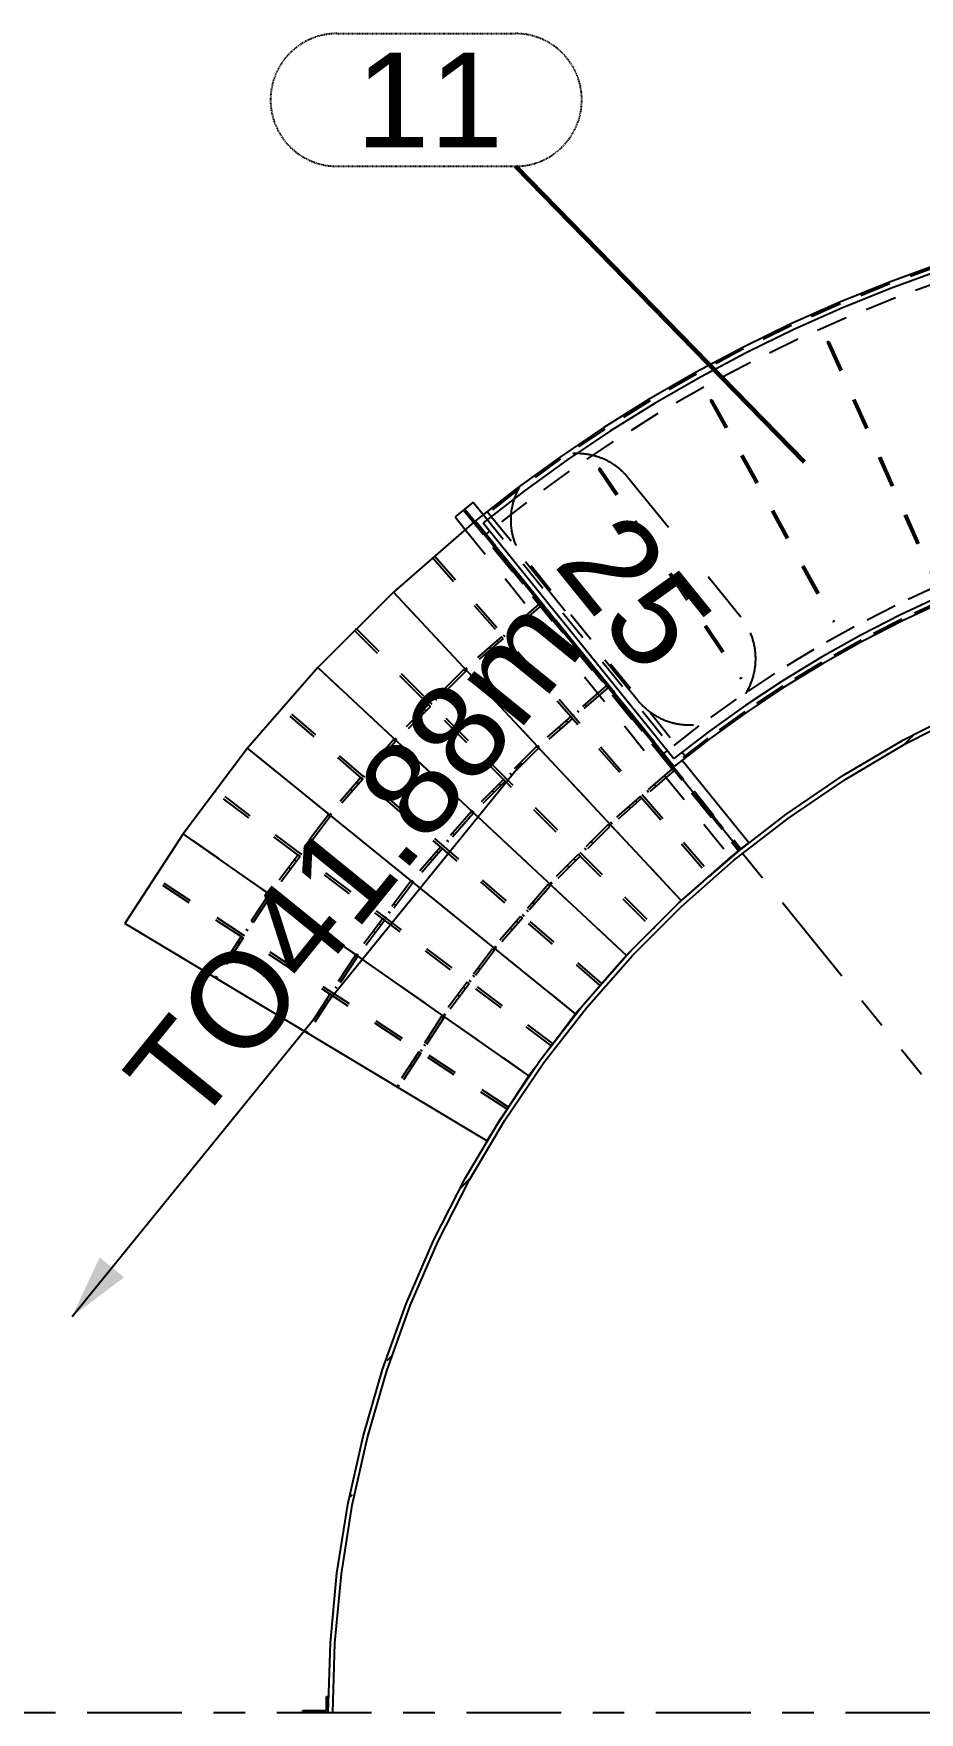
# Model space of a CAD drawing. Extents: x -29293 to 30124, y -19360 to 22650.
# Drawn here: x 17343 to 20146, y 10292 to 15607 of the extents above; entities that cross this region are included whole.
import ezdxf

# ---------------------------------------------------------------- set-up
doc = ezdxf.new("R2010")
doc.units = 0
for name, pattern in [('XKITLINE00', [0]), ('XKITLINE01', [4, 1, -1, 1, -1]), ('XKITLINE02', [4, 2, -2]), ('XKITLINE03', [6, 3, -1, 1, -1]), ('XKITLINE05', [8, 3, -1, 1, -1, 1, -1])]:
    doc.linetypes.add(name, pattern=pattern)
doc.layers.get('0').update_dxf_attribs({"linetype": 'CONTINUOUS', "lineweight": 25})
doc.layers.get('DEFPOINTS').update_dxf_attribs({"color": 3, "linetype": 'CONTINUOUS', "lineweight": 25})
doc.layers.add('01粗实线层', color=7, linetype='CONTINUOUS', lineweight=60)
for name, color, linetype in [('grid', 7, 'CONTINUOUS'), ('line', 7, 'CONTINUOUS'), ('mark', 7, 'CONTINUOUS'), ('part1', 7, 'CONTINUOUS'), ('text', 7, 'CONTINUOUS')]:
    doc.layers.add(name, color=color, linetype=linetype)
doc.styles.add('HZ', font='arial.ttf', dxfattribs={"width": 0.7})
doc.styles.add('STYLE_1', font='arial.ttf', dxfattribs={"height": 0.2})
doc.dimstyles.get("Standard").update_dxf_attribs({"dimscale": 20, "dimtxt": 3, "dimasz": 3.5, "dimexe": 2, "dimexo": 2, "dimgap": 1, "dimtad": 1, "dimdec": 0, "dimdsep": 46, "dimtxsty": 'HZ', "dimblk": 'OBLIQUE', "dimcen": 0, "dimclrd": 1, "dimclre": 1, "dimclrt": 1, "dimadec": 1, "dimazin": 2, "dimtfac": 1, "dimtdec": 0, "dimtmove": 1, "dimatfit": 0, "dimldrblk": 'OBLIQUE', "dimfxl": 0, "dimtolj": 1, "dimtzin": 0, "dimarcsym": 0})

# ---------------------------------------------------------------- blocks, each defined once
blk = doc.blocks.new('*D370')
at = {"layer": 'part1', "color": 0, "linetype": 'XKITLINE00'}
for p, q in [((1234.308, 1687.012), (1234.638, 1687.342)), ((1220.271, 1672.975), (1220.603, 1673.307)), ((1217.957, 1667.518), (1218.118, 1667.679)), ((1216.761, 1663.179), (1216.854, 1663.271)), ((1216.248, 1659.522), (1216.261, 1659.536))]:
    blk.add_line(p, q, dxfattribs=at)
blk = doc.blocks.new('*D929')
at = {"layer": 'line', "color": 4, "linetype": 'XKITLINE05'}
blk.add_line((1220.393, 1694.457), (1251.23, 1656.377), dxfattribs=at)
blk = doc.blocks.new('*D933')
at = {"layer": 'grid', "color": 4, "linetype": 'XKITLINE03'}
blk.add_line((1166.461, 1656.377), (1271.23, 1656.377), dxfattribs=at)
blk = doc.blocks.new('*D935')
at = {"layer": 'part1', "color": 6, "linetype": 'XKITLINE05'}
for p, q in [((1234.301, 1687.17), (1236.268, 1688.172)), ((1234.368, 1687.047), (1236.327, 1688.046)), ((1232.401, 1686.046), (1234.301, 1687.17)), ((1232.476, 1685.928), (1234.368, 1687.047)), ((1230.575, 1684.806), (1232.401, 1686.046)), ((1230.657, 1684.692), (1232.476, 1685.928)), ((1228.831, 1683.453), (1230.575, 1684.806)), ((1228.92, 1683.345), (1230.657, 1684.692)), ((1227.175, 1681.993), (1228.831, 1683.453)), ((1227.271, 1681.891), (1228.92, 1683.345)), ((1225.614, 1680.432), (1227.175, 1681.993)), ((1225.716, 1680.336), (1227.271, 1681.891)), ((1224.154, 1678.776), (1225.614, 1680.432)), ((1224.262, 1678.687), (1225.716, 1680.336)), ((1222.801, 1677.031), (1224.154, 1678.776)), ((1222.914, 1676.949), (1224.262, 1678.687)), ((1221.56, 1675.206), (1222.801, 1677.031)), ((1221.678, 1675.131), (1222.914, 1676.949)), ((1220.436, 1673.306), (1221.56, 1675.206)), ((1220.559, 1673.238), (1221.678, 1675.131)), ((1219.434, 1671.339), (1220.436, 1673.306)), ((1219.561, 1671.279), (1220.559, 1673.238)), ((1218.557, 1669.313), (1219.434, 1671.339)), ((1218.688, 1669.261), (1219.561, 1671.279)), ((1217.81, 1667.236), (1218.557, 1669.313)), ((1217.943, 1667.192), (1218.688, 1669.261)), ((1217.194, 1665.116), (1217.81, 1667.236)), ((1217.329, 1665.081), (1217.943, 1667.192)), ((1216.712, 1662.961), (1217.194, 1665.116)), ((1216.85, 1662.935), (1217.329, 1665.081)), ((1216.367, 1660.781), (1216.712, 1662.961)), ((1216.506, 1660.763), (1216.85, 1662.935)), ((1216.159, 1658.583), (1216.367, 1660.781)), ((1216.299, 1658.574), (1216.506, 1660.763)), ((1216.09, 1656.377), (1216.159, 1658.583)), ((1216.23, 1656.377), (1216.299, 1658.574))]:
    blk.add_line(p, q, dxfattribs=at)
blk = doc.blocks.new('*D936')
at = {"layer": 'part1', "color": 0, "linetype": 'XKITLINE01'}
for p, q in [((1214.194, 1682.264), (1213.377, 1681.006)), ((1214.261, 1682.221), (1213.444, 1680.963)), ((1214.194, 1682.264), (1214.261, 1682.221)), ((1214.194, 1682.264), (1214.261, 1682.221)), ((1213.486, 1681.174), (1213.553, 1681.131)), ((1213.649, 1681.426), (1213.716, 1681.382)), ((1213.377, 1681.006), (1213.444, 1680.963)), ((1213.377, 1681.006), (1213.444, 1680.963))]:
    blk.add_line(p, q, dxfattribs=at)
blk = doc.blocks.new('*D937')
at = {"layer": 'part1', "color": 0, "linetype": 'XKITLINE01'}
for p, q in [((1213.333, 1680.939), (1212.516, 1679.681)), ((1213.4, 1680.896), (1212.583, 1679.638)), ((1213.224, 1680.771), (1213.291, 1680.728)), ((1213.333, 1680.939), (1213.4, 1680.896)), ((1213.333, 1680.939), (1213.4, 1680.896)), ((1213.061, 1680.52), (1213.128, 1680.476)), ((1212.516, 1679.681), (1212.583, 1679.638)), ((1212.516, 1679.681), (1212.583, 1679.638))]:
    blk.add_line(p, q, dxfattribs=at)
blk = doc.blocks.new('*D938')
at = {"layer": 'part1', "color": 0, "linetype": 'XKITLINE01'}
for p, q in [((1243.687, 1694.671), (1242.26, 1694.362)), ((1244.927, 1694.891), (1243.687, 1694.671)), ((1245.198, 1694.457), (1243.779, 1694.205)), ((1240.846, 1694), (1239.447, 1693.586)), ((1242.26, 1694.362), (1240.846, 1694)), ((1243.779, 1694.205), (1242.37, 1693.9)), ((1239.447, 1693.586), (1238.064, 1693.119)), ((1240.973, 1693.542), (1239.59, 1693.133)), ((1242.37, 1693.9), (1240.973, 1693.542)), ((1238.064, 1693.119), (1236.699, 1692.601)), ((1239.59, 1693.133), (1238.224, 1692.672)), ((1236.699, 1692.601), (1235.355, 1692.032)), ((1238.224, 1692.672), (1236.876, 1692.16)), ((1235.355, 1692.032), (1234.033, 1691.414)), ((1236.876, 1692.16), (1235.548, 1691.598)), ((1234.033, 1691.414), (1232.735, 1690.746)), ((1235.548, 1691.598), (1234.242, 1690.987)), ((1232.735, 1690.746), (1231.462, 1690.031)), ((1234.242, 1690.987), (1232.96, 1690.328)), ((1232.96, 1690.328), (1231.703, 1689.621)), ((1231.462, 1690.031), (1230.218, 1689.268)), ((1230.218, 1689.268), (1229.003, 1688.459)), ((1231.703, 1689.621), (1230.474, 1688.868)), ((1230.474, 1688.868), (1229.273, 1688.069)), ((1229.003, 1688.459), (1227.819, 1687.606)), ((1229.273, 1688.069), (1228.104, 1687.226)), ((1227.819, 1687.606), (1226.667, 1686.709)), ((1228.104, 1687.226), (1226.966, 1686.339)), ((1226.667, 1686.709), (1227.001, 1686.297))]:
    blk.add_line(p, q, dxfattribs=at)
at = {"layer": 'part1', "color": 2, "linetype": 'XKITLINE00'}
for p, q in [((1245.124, 1694.926), (1244.927, 1694.891)), ((1245.124, 1694.926), (1245.207, 1694.403)), ((1243.789, 1694.151), (1242.382, 1693.846)), ((1245.207, 1694.403), (1243.789, 1694.151)), ((1240.987, 1693.489), (1239.607, 1693.08)), ((1242.382, 1693.846), (1240.987, 1693.489)), ((1239.607, 1693.08), (1238.243, 1692.62)), ((1238.243, 1692.62), (1236.896, 1692.109)), ((1236.896, 1692.109), (1235.57, 1691.548)), ((1235.57, 1691.548), (1234.266, 1690.938)), ((1234.266, 1690.938), (1232.986, 1690.28)), ((1232.986, 1690.28), (1231.731, 1689.574)), ((1231.731, 1689.574), (1230.503, 1688.821)), ((1230.503, 1688.821), (1229.305, 1688.024)), ((1229.305, 1688.024), (1228.137, 1687.182)), ((1228.137, 1687.182), (1227.001, 1686.297)), ((1226.825, 1686.832), (1226.667, 1686.709))]:
    blk.add_line(p, q, dxfattribs=at)
blk = doc.blocks.new('*D939')
at = {"layer": 'part1', "color": 2, "linetype": 'XKITLINE00'}
for p, q in [((1243.643, 1704.28), (1241.976, 1703.986)), ((1243.643, 1704.28), (1243.726, 1703.756)), ((1240.32, 1703.634), (1238.677, 1703.224)), ((1241.976, 1703.986), (1240.32, 1703.634)), ((1243.726, 1703.756), (1243.529, 1703.721)), ((1238.677, 1703.224), (1237.05, 1702.757)), ((1237.05, 1702.757), (1235.44, 1702.234)), ((1235.44, 1702.234), (1233.849, 1701.655)), ((1233.849, 1701.655), (1232.279, 1701.021)), ((1232.279, 1701.021), (1230.733, 1700.333)), ((1230.733, 1700.333), (1229.211, 1699.591)), ((1229.211, 1699.591), (1227.716, 1698.796)), ((1227.716, 1698.796), (1226.25, 1697.949)), ((1226.25, 1697.949), (1224.815, 1697.052)), ((1224.815, 1697.052), (1223.411, 1696.106)), ((1223.411, 1696.106), (1222.042, 1695.11)), ((1222.042, 1695.11), (1220.708, 1694.068)), ((1221.199, 1693.779), (1221.041, 1693.656))]:
    blk.add_line(p, q, dxfattribs=at)
at = {"layer": 'part1', "color": 0, "linetype": 'XKITLINE01'}
for p, q in [((1243.651, 1704.225), (1241.986, 1703.932)), ((1240.332, 1703.58), (1238.691, 1703.171)), ((1241.986, 1703.932), (1240.332, 1703.58)), ((1243.529, 1703.721), (1242.077, 1703.465)), ((1238.691, 1703.171), (1237.066, 1702.705)), ((1240.439, 1703.117), (1238.814, 1702.712)), ((1242.077, 1703.465), (1240.439, 1703.117)), ((1237.066, 1702.705), (1235.458, 1702.182)), ((1238.814, 1702.712), (1237.205, 1702.251)), ((1235.458, 1702.182), (1233.869, 1701.604)), ((1237.205, 1702.251), (1235.612, 1701.733)), ((1233.869, 1701.604), (1232.301, 1700.971)), ((1235.612, 1701.733), (1234.039, 1701.16)), ((1232.301, 1700.971), (1230.756, 1700.283)), ((1234.039, 1701.16), (1232.486, 1700.533)), ((1232.486, 1700.533), (1230.957, 1699.852)), ((1230.756, 1700.283), (1229.236, 1699.542)), ((1230.957, 1699.852), (1229.452, 1699.118)), ((1229.236, 1699.542), (1227.743, 1698.748)), ((1227.743, 1698.748), (1226.279, 1697.902)), ((1229.452, 1699.118), (1227.973, 1698.332)), ((1227.973, 1698.332), (1226.523, 1697.495)), ((1226.279, 1697.902), (1224.845, 1697.006)), ((1226.523, 1697.495), (1225.103, 1696.608)), ((1224.845, 1697.006), (1223.443, 1696.061)), ((1225.103, 1696.608), (1223.715, 1695.671)), ((1223.443, 1696.061), (1222.075, 1695.067)), ((1223.715, 1695.671), (1222.361, 1694.687)), ((1222.075, 1695.067), (1220.742, 1694.025)), ((1222.361, 1694.687), (1221.199, 1693.779)), ((1220.708, 1694.068), (1221.041, 1693.656)), ((1220.742, 1694.025), (1221.041, 1693.656))]:
    blk.add_line(p, q, dxfattribs=at)
blk = doc.blocks.new('*D940')
at = {"layer": 'part1', "color": 2, "linetype": 'XKITLINE00'}
for p, q in [((1243.477, 1704.047), (1241.844, 1703.753)), ((1243.477, 1704.047), (1244.978, 1694.569)), ((1241.844, 1703.753), (1240.222, 1703.404)), ((1238.613, 1702.998), (1237.019, 1702.538)), ((1240.222, 1703.404), (1238.613, 1702.998)), ((1237.019, 1702.538), (1235.442, 1702.023)), ((1235.442, 1702.023), (1233.883, 1701.454)), ((1233.883, 1701.454), (1232.345, 1700.832)), ((1232.345, 1700.832), (1230.829, 1700.157)), ((1230.829, 1700.157), (1229.337, 1699.431)), ((1229.337, 1699.431), (1227.871, 1698.654)), ((1227.871, 1698.654), (1226.433, 1697.827)), ((1226.433, 1697.827), (1225.024, 1696.95)), ((1225.024, 1696.95), (1223.646, 1696.026)), ((1223.646, 1696.026), (1222.3, 1695.055)), ((1222.3, 1695.055), (1220.989, 1694.039)), ((1244.978, 1694.569), (1243.583, 1694.314)), ((1220.989, 1694.039), (1227.033, 1686.575)), ((1242.197, 1694.008), (1240.824, 1693.652)), ((1243.583, 1694.314), (1242.197, 1694.008)), ((1240.824, 1693.652), (1239.465, 1693.245)), ((1239.465, 1693.245), (1238.121, 1692.789)), ((1238.121, 1692.789), (1236.796, 1692.284)), ((1236.796, 1692.284), (1235.489, 1691.731)), ((1235.489, 1691.731), (1234.204, 1691.13)), ((1234.204, 1691.13), (1232.942, 1690.482)), ((1232.942, 1690.482), (1231.704, 1689.789)), ((1231.704, 1689.789), (1230.493, 1689.05)), ((1230.493, 1689.05), (1229.31, 1688.268)), ((1229.31, 1688.268), (1228.156, 1687.442)), ((1228.156, 1687.442), (1227.033, 1686.575))]:
    blk.add_line(p, q, dxfattribs=at)
blk = doc.blocks.new('*D941')
at = {"layer": 'part1', "color": 2, "linetype": 'XKITLINE00'}
for p, q in [((1220.681, 1694.69), (1220.106, 1694.224)), ((1220.681, 1694.69), (1220.999, 1694.296)), ((1220.106, 1694.224), (1220.428, 1693.825)), ((1227.293, 1686.524), (1229.401, 1683.921)), ((1229.401, 1683.921), (1229.109, 1683.684))]:
    blk.add_line(p, q, dxfattribs=at)
at = {"layer": 'part1', "color": 0, "linetype": 'XKITLINE01'}
for p, q in [((1220.374, 1694.441), (1229.094, 1683.672)), ((1220.413, 1694.473), (1229.133, 1683.703)), ((1220.999, 1694.296), (1227.293, 1686.524)), ((1220.428, 1693.825), (1228.826, 1683.455)), ((1229.109, 1683.684), (1228.826, 1683.455))]:
    blk.add_line(p, q, dxfattribs=at)
blk = doc.blocks.new('*D942')
at = {"layer": 'part1', "color": 0, "linetype": 'XKITLINE01'}
for p, q in [((1214.675, 1688.206), (1214.622, 1688.146)), ((1224.697, 1679.388), (1214.622, 1688.146)), ((1224.749, 1679.449), (1214.675, 1688.206)), ((1224.749, 1679.449), (1224.697, 1679.388))]:
    blk.add_line(p, q, dxfattribs=at)
blk = doc.blocks.new('*D943')
at = {"layer": 'part1', "color": 0, "linetype": 'XKITLINE01'}
for p, q in [((1216.984, 1690.679), (1216.928, 1690.622)), ((1216.928, 1690.622), (1226.367, 1681.183)), ((1216.984, 1690.679), (1226.423, 1681.24)), ((1226.423, 1681.24), (1226.367, 1681.183))]:
    blk.add_line(p, q, dxfattribs=at)
blk = doc.blocks.new('*D944')
at = {"layer": 'part1', "color": 2, "linetype": 'XKITLINE00'}
for p, q in [((1218.153, 1691.847), (1215.759, 1689.454)), ((1218.153, 1691.847), (1227.262, 1682.079)), ((1227.262, 1682.079), (1227.189, 1682.005)), ((1225.601, 1680.417), (1225.528, 1680.344))]:
    blk.add_line(p, q, dxfattribs=at)
at = {"layer": 'part1', "color": 0, "linetype": 'XKITLINE01'}
for p, q in [((1215.759, 1689.454), (1225.528, 1680.344)), ((1227.189, 1682.005), (1225.601, 1680.417))]:
    blk.add_line(p, q, dxfattribs=at)
blk = doc.blocks.new('*D945')
at = {"layer": 'part1', "color": 0, "linetype": 'XKITLINE01'}
for p, q in [((1221.376, 1693.323), (1221.298, 1693.26)), ((1221.298, 1693.26), (1229.075, 1683.656)), ((1221.376, 1693.323), (1229.153, 1683.719)), ((1225.928, 1687.542), (1226.006, 1687.605)), ((1229.153, 1683.719), (1229.075, 1683.656))]:
    blk.add_line(p, q, dxfattribs=at)
blk = doc.blocks.new('*D946')
at = {"layer": 'part1', "color": 2, "linetype": 'XKITLINE00'}
for p, q in [((1211.501, 1684.195), (1209.657, 1681.356)), ((1222.442, 1676.534), (1211.501, 1684.195)), ((1221.106, 1674.477), (1209.657, 1681.356)), ((1222.442, 1676.534), (1222.006, 1675.862)), ((1221.358, 1674.864), (1221.106, 1674.477))]:
    blk.add_line(p, q, dxfattribs=at)
at = {"layer": 'part1', "color": 0, "linetype": 'XKITLINE01'}
blk.add_line((1222.006, 1675.862), (1221.358, 1674.864), dxfattribs=at)
blk = doc.blocks.new('*D947')
at = {"layer": 'part1', "color": 0, "linetype": 'XKITLINE01'}
for p, q in [((1210.601, 1682.809), (1210.557, 1682.742)), ((1221.796, 1675.539), (1210.601, 1682.809)), ((1221.753, 1675.472), (1210.557, 1682.742)), ((1221.796, 1675.539), (1221.753, 1675.472))]:
    blk.add_line(p, q, dxfattribs=at)
blk = doc.blocks.new('*D948')
at = {"layer": 'part1', "color": 2, "linetype": 'XKITLINE00'}
for p, q in [((1213.538, 1686.899), (1211.501, 1684.195)), ((1223.919, 1678.493), (1213.538, 1686.899)), ((1223.919, 1678.493), (1223.38, 1677.778)), ((1222.649, 1676.808), (1222.442, 1676.534))]:
    blk.add_line(p, q, dxfattribs=at)
at = {"layer": 'part1', "color": 0, "linetype": 'XKITLINE01'}
for p, q in [((1222.442, 1676.534), (1211.501, 1684.195)), ((1223.38, 1677.778), (1222.649, 1676.808))]:
    blk.add_line(p, q, dxfattribs=at)
blk = doc.blocks.new('*D949')
at = {"layer": 'part1', "color": 0, "linetype": 'XKITLINE01'}
for p, q in [((1212.544, 1685.579), (1212.496, 1685.515)), ((1223.156, 1677.481), (1212.496, 1685.515)), ((1223.205, 1677.545), (1212.544, 1685.579)), ((1223.205, 1677.545), (1223.156, 1677.481))]:
    blk.add_line(p, q, dxfattribs=at)
blk = doc.blocks.new('*D950')
at = {"layer": 'part1', "color": 2, "linetype": 'XKITLINE00'}
for p, q in [((1215.759, 1689.454), (1213.538, 1686.899)), ((1215.759, 1689.454), (1225.528, 1680.344)), ((1225.528, 1680.344), (1224.917, 1679.641)), ((1224.065, 1678.662), (1223.919, 1678.493))]:
    blk.add_line(p, q, dxfattribs=at)
at = {"layer": 'part1', "color": 0, "linetype": 'XKITLINE01'}
for p, q in [((1223.919, 1678.493), (1213.538, 1686.899)), ((1224.917, 1679.641), (1224.065, 1678.662))]:
    blk.add_line(p, q, dxfattribs=at)
blk = doc.blocks.new('*D951')
at = {"layer": 'part1', "color": 2, "linetype": 'XKITLINE00'}
for p, q in [((1220.708, 1694.068), (1218.153, 1691.847)), ((1220.708, 1694.068), (1229.114, 1683.688)), ((1229.114, 1683.688), (1228.945, 1683.541)), ((1227.965, 1682.69), (1227.262, 1682.079))]:
    blk.add_line(p, q, dxfattribs=at)
at = {"layer": 'part1', "color": 0, "linetype": 'XKITLINE01'}
for p, q in [((1218.153, 1691.847), (1227.262, 1682.079)), ((1228.945, 1683.541), (1227.965, 1682.69))]:
    blk.add_line(p, q, dxfattribs=at)
blk = doc.blocks.new('*D952')
at = {"layer": 'part1', "color": 0, "linetype": 'XKITLINE01'}
for p, q in [((1219.461, 1692.984), (1219.4, 1692.932)), ((1219.4, 1692.932), (1228.158, 1682.857)), ((1219.461, 1692.984), (1228.218, 1682.909)), ((1228.218, 1682.909), (1228.158, 1682.857))]:
    blk.add_line(p, q, dxfattribs=at)
blk = doc.blocks.new('*D953')
at = {"layer": 'part1', "color": 0, "linetype": 'XKITLINE01'}
for p, q in [((1223.769, 1687.905), (1222.713, 1686.987)), ((1223.822, 1687.845), (1222.765, 1686.926)), ((1223.444, 1687.517), (1223.392, 1687.577)), ((1223.671, 1687.713), (1223.618, 1687.774)), ((1223.822, 1687.845), (1223.769, 1687.905)), ((1223.822, 1687.845), (1223.769, 1687.905)), ((1222.765, 1686.926), (1222.713, 1686.987)), ((1222.765, 1686.926), (1222.713, 1686.987))]:
    blk.add_line(p, q, dxfattribs=at)
blk = doc.blocks.new('*D954')
at = {"layer": 'part1', "color": 0, "linetype": 'XKITLINE01'}
for p, q in [((1224.887, 1688.876), (1223.83, 1687.958)), ((1224.939, 1688.816), (1223.882, 1687.897)), ((1224.939, 1688.816), (1224.887, 1688.876)), ((1224.939, 1688.816), (1224.887, 1688.876)), ((1224.033, 1688.029), (1223.981, 1688.089)), ((1224.26, 1688.225), (1224.207, 1688.286)), ((1223.882, 1687.897), (1223.83, 1687.958)), ((1223.882, 1687.897), (1223.83, 1687.958))]:
    blk.add_line(p, q, dxfattribs=at)
blk = doc.blocks.new('*D955')
at = {"layer": 'part1', "color": 0, "linetype": 'XKITLINE01'}
for p, q in [((1221.572, 1690.433), (1220.44, 1689.449)), ((1221.624, 1690.373), (1220.492, 1689.389)), ((1221.473, 1690.242), (1221.421, 1690.302)), ((1221.624, 1690.373), (1221.572, 1690.433)), ((1221.624, 1690.373), (1221.572, 1690.433)), ((1221.247, 1690.045), (1221.194, 1690.105)), ((1220.492, 1689.389), (1220.44, 1689.449)), ((1220.492, 1689.389), (1220.44, 1689.449))]:
    blk.add_line(p, q, dxfattribs=at)
blk = doc.blocks.new('*D956')
at = {"layer": 'part1', "color": 0, "linetype": 'XKITLINE01'}
for p, q in [((1225.967, 1685.377), (1225.024, 1684.557)), ((1226.02, 1685.316), (1225.076, 1684.496)), ((1225.642, 1684.988), (1225.59, 1685.049)), ((1225.869, 1685.185), (1225.816, 1685.246)), ((1226.02, 1685.316), (1225.967, 1685.377)), ((1226.02, 1685.316), (1225.967, 1685.377)), ((1225.076, 1684.496), (1225.024, 1684.557)), ((1225.076, 1684.496), (1225.024, 1684.557))]:
    blk.add_line(p, q, dxfattribs=at)
blk = doc.blocks.new('*D957')
at = {"layer": 'part1', "color": 0, "linetype": 'XKITLINE01'}
for p, q in [((1226.971, 1686.249), (1226.028, 1685.429)), ((1227.024, 1686.189), (1226.08, 1685.369)), ((1227.024, 1686.189), (1226.971, 1686.249)), ((1227.024, 1686.189), (1226.971, 1686.249)), ((1226.08, 1685.369), (1226.028, 1685.429)), ((1226.08, 1685.369), (1226.028, 1685.429)), ((1226.231, 1685.5), (1226.179, 1685.561)), ((1226.458, 1685.697), (1226.405, 1685.757))]:
    blk.add_line(p, q, dxfattribs=at)
blk = doc.blocks.new('*D958')
at = {"layer": 'part1', "color": 0, "linetype": 'XKITLINE01'}
for p, q in [((1220.49, 1679.491), (1219.737, 1678.492)), ((1220.554, 1679.443), (1219.801, 1678.444)), ((1220.189, 1679.091), (1220.253, 1679.043)), ((1220.369, 1679.331), (1220.433, 1679.283)), ((1220.49, 1679.491), (1220.554, 1679.443)), ((1220.49, 1679.491), (1220.554, 1679.443)), ((1219.737, 1678.492), (1219.801, 1678.444)), ((1219.737, 1678.492), (1219.801, 1678.444))]:
    blk.add_line(p, q, dxfattribs=at)
blk = doc.blocks.new('*D959')
at = {"layer": 'part1', "color": 0, "linetype": 'XKITLINE01'}
for p, q in [((1221.29, 1680.553), (1220.538, 1679.555)), ((1221.354, 1680.505), (1220.602, 1679.507)), ((1221.29, 1680.553), (1221.354, 1680.505)), ((1221.29, 1680.553), (1221.354, 1680.505)), ((1220.658, 1679.714), (1220.722, 1679.666)), ((1220.839, 1679.954), (1220.903, 1679.906)), ((1220.538, 1679.555), (1220.602, 1679.507)), ((1220.538, 1679.555), (1220.602, 1679.507))]:
    blk.add_line(p, q, dxfattribs=at)
blk = doc.blocks.new('*D960')
at = {"layer": 'part1', "color": 0, "linetype": 'XKITLINE01'}
for p, q in [((1219.677, 1678.406), (1218.996, 1677.357)), ((1219.744, 1678.362), (1219.063, 1677.314)), ((1219.677, 1678.406), (1219.744, 1678.362)), ((1219.677, 1678.406), (1219.744, 1678.362)), ((1219.105, 1677.525), (1219.172, 1677.481)), ((1219.268, 1677.777), (1219.335, 1677.733)), ((1218.996, 1677.357), (1219.063, 1677.314)), ((1218.996, 1677.357), (1219.063, 1677.314))]:
    blk.add_line(p, q, dxfattribs=at)
blk = doc.blocks.new('*D961')
at = {"layer": 'part1', "color": 0, "linetype": 'XKITLINE01'}
for p, q in [((1216.949, 1680.356), (1216.186, 1679.182)), ((1217.016, 1680.312), (1216.254, 1679.138)), ((1216.949, 1680.356), (1217.016, 1680.312)), ((1216.949, 1680.356), (1217.016, 1680.312)), ((1216.459, 1679.601), (1216.526, 1679.558)), ((1216.186, 1679.182), (1216.254, 1679.138)), ((1216.186, 1679.182), (1216.254, 1679.138)), ((1216.295, 1679.35), (1216.362, 1679.306))]:
    blk.add_line(p, q, dxfattribs=at)
blk = doc.blocks.new('*D962')
at = {"layer": 'part1', "color": 0, "linetype": 'XKITLINE01'}
for p, q in [((1216.143, 1679.115), (1215.38, 1677.94)), ((1216.21, 1679.071), (1215.447, 1677.897)), ((1216.143, 1679.115), (1216.21, 1679.071)), ((1216.143, 1679.115), (1216.21, 1679.071)), ((1215.87, 1678.695), (1215.938, 1678.652)), ((1216.034, 1678.947), (1216.101, 1678.903)), ((1215.38, 1677.94), (1215.447, 1677.897)), ((1215.38, 1677.94), (1215.447, 1677.897))]:
    blk.add_line(p, q, dxfattribs=at)
blk = doc.blocks.new('*D963')
at = {"layer": 'part1', "color": 0, "linetype": 'XKITLINE01'}
for p, q in [((1218.952, 1677.29), (1218.271, 1676.242)), ((1219.019, 1677.246), (1218.339, 1676.198)), ((1218.843, 1677.122), (1218.91, 1677.079)), ((1218.952, 1677.29), (1219.019, 1677.246)), ((1218.952, 1677.29), (1219.019, 1677.246)), ((1218.68, 1676.871), (1218.747, 1676.827)), ((1218.271, 1676.242), (1218.339, 1676.198)), ((1218.271, 1676.242), (1218.339, 1676.198))]:
    blk.add_line(p, q, dxfattribs=at)
blk = doc.blocks.new('*D964')
at = {"layer": 'part1', "color": 0, "linetype": 'XKITLINE01'}
for p, q in [((1217.814, 1681.507), (1216.972, 1680.389)), ((1217.878, 1681.459), (1217.036, 1680.341)), ((1217.694, 1681.347), (1217.758, 1681.299)), ((1217.814, 1681.507), (1217.878, 1681.459)), ((1217.814, 1681.507), (1217.878, 1681.459)), ((1217.513, 1681.107), (1217.577, 1681.059)), ((1216.972, 1680.389), (1217.036, 1680.341)), ((1216.972, 1680.389), (1217.036, 1680.341))]:
    blk.add_line(p, q, dxfattribs=at)
blk = doc.blocks.new('*D965')
at = {"layer": 'part1', "color": 0, "linetype": 'XKITLINE01'}
for p, q in [((1218.705, 1682.689), (1217.863, 1681.571)), ((1218.769, 1682.641), (1217.927, 1681.523)), ((1218.705, 1682.689), (1218.769, 1682.641)), ((1218.705, 1682.689), (1218.769, 1682.641)), ((1217.983, 1681.731), (1218.047, 1681.682)), ((1218.164, 1681.97), (1218.227, 1681.922)), ((1217.863, 1681.571), (1217.927, 1681.523)), ((1217.863, 1681.571), (1217.927, 1681.523))]:
    blk.add_line(p, q, dxfattribs=at)
blk = doc.blocks.new('*D966')
at = {"layer": 'part1', "color": 0, "linetype": 'XKITLINE01'}
for p, q in [((1215.139, 1683.523), (1214.236, 1682.325)), ((1215.203, 1683.475), (1214.3, 1682.277)), ((1215.019, 1683.363), (1215.082, 1683.315)), ((1215.139, 1683.523), (1215.203, 1683.475)), ((1215.139, 1683.523), (1215.203, 1683.475)), ((1214.838, 1683.124), (1214.902, 1683.075)), ((1214.236, 1682.325), (1214.3, 1682.277)), ((1214.236, 1682.325), (1214.3, 1682.277))]:
    blk.add_line(p, q, dxfattribs=at)
blk = doc.blocks.new('*D967')
at = {"layer": 'part1', "color": 0, "linetype": 'XKITLINE01'}
for p, q in [((1216.09, 1684.785), (1215.187, 1683.587)), ((1216.154, 1684.737), (1215.251, 1683.539)), ((1216.09, 1684.785), (1216.154, 1684.737)), ((1216.09, 1684.785), (1216.154, 1684.737)), ((1215.488, 1683.986), (1215.552, 1683.938)), ((1215.187, 1683.587), (1215.251, 1683.539)), ((1215.187, 1683.587), (1215.251, 1683.539)), ((1215.308, 1683.747), (1215.371, 1683.698))]:
    blk.add_line(p, q, dxfattribs=at)
blk = doc.blocks.new('*D968')
at = {"layer": 'part1', "color": 0, "linetype": 'XKITLINE01'}
for p, q in [((1222.177, 1681.579), (1221.357, 1680.635)), ((1222.237, 1681.526), (1221.417, 1680.583)), ((1221.849, 1681.201), (1221.909, 1681.149)), ((1222.046, 1681.428), (1222.106, 1681.375)), ((1222.177, 1681.579), (1222.237, 1681.526)), ((1222.177, 1681.579), (1222.237, 1681.526)), ((1221.357, 1680.635), (1221.417, 1680.583)), ((1221.357, 1680.635), (1221.417, 1680.583))]:
    blk.add_line(p, q, dxfattribs=at)
blk = doc.blocks.new('*D969')
at = {"layer": 'part1', "color": 0, "linetype": 'XKITLINE01'}
for p, q in [((1219.649, 1683.776), (1218.73, 1682.72)), ((1219.709, 1683.724), (1218.791, 1682.667)), ((1219.321, 1683.399), (1219.381, 1683.347)), ((1219.518, 1683.626), (1219.578, 1683.573)), ((1219.649, 1683.776), (1219.709, 1683.724)), ((1219.649, 1683.776), (1219.709, 1683.724)), ((1218.73, 1682.72), (1218.791, 1682.667)), ((1218.73, 1682.72), (1218.791, 1682.667))]:
    blk.add_line(p, q, dxfattribs=at)
blk = doc.blocks.new('*D970')
at = {"layer": 'part1', "color": 0, "linetype": 'XKITLINE01'}
for p, q in [((1220.62, 1684.894), (1219.701, 1683.837)), ((1220.62, 1684.894), (1220.68, 1684.841)), ((1220.62, 1684.894), (1220.68, 1684.841)), ((1220.68, 1684.841), (1219.762, 1683.785)), ((1219.701, 1683.837), (1219.762, 1683.785)), ((1219.701, 1683.837), (1219.762, 1683.785)), ((1219.833, 1683.988), (1219.893, 1683.935)), ((1220.029, 1684.214), (1220.09, 1684.162))]:
    blk.add_line(p, q, dxfattribs=at)
blk = doc.blocks.new('*D971')
at = {"layer": 'part1', "color": 0, "linetype": 'XKITLINE01'}
for p, q in [((1217.12, 1685.974), (1216.136, 1684.842)), ((1217.12, 1685.974), (1217.181, 1685.922)), ((1217.12, 1685.974), (1217.181, 1685.922)), ((1217.181, 1685.922), (1216.197, 1684.79)), ((1216.792, 1685.597), (1216.853, 1685.544)), ((1216.989, 1685.823), (1217.05, 1685.771)), ((1216.136, 1684.842), (1216.197, 1684.79)), ((1216.136, 1684.842), (1216.197, 1684.79))]:
    blk.add_line(p, q, dxfattribs=at)
blk = doc.blocks.new('*D972')
at = {"layer": 'part1', "color": 0, "linetype": 'XKITLINE01'}
for p, q in [((1218.157, 1687.167), (1217.173, 1686.035)), ((1218.218, 1687.114), (1217.233, 1685.982)), ((1218.157, 1687.167), (1218.218, 1687.114)), ((1218.157, 1687.167), (1218.218, 1687.114)), ((1217.173, 1686.035), (1217.233, 1685.982)), ((1217.173, 1686.035), (1217.233, 1685.982)), ((1217.304, 1686.186), (1217.365, 1686.133)), ((1217.501, 1686.412), (1217.561, 1686.36))]:
    blk.add_line(p, q, dxfattribs=at)
blk = doc.blocks.new('*D973')
at = {"layer": 'part1', "color": 0, "linetype": 'XKITLINE01'}
for p, q in [((1223.05, 1682.583), (1222.23, 1681.639)), ((1223.11, 1682.53), (1222.29, 1681.587)), ((1223.05, 1682.583), (1223.11, 1682.53)), ((1223.05, 1682.583), (1223.11, 1682.53)), ((1222.361, 1681.79), (1222.421, 1681.738)), ((1222.558, 1682.017), (1222.618, 1681.964)), ((1222.23, 1681.639), (1222.29, 1681.587)), ((1222.23, 1681.639), (1222.29, 1681.587))]:
    blk.add_line(p, q, dxfattribs=at)
blk = doc.blocks.new('*D974')
at = {"layer": 'part1', "color": 0, "linetype": 'XKITLINE01'}
for p, q in [((1224.006, 1683.544), (1223.122, 1682.66)), ((1224.062, 1683.487), (1223.178, 1682.603)), ((1223.921, 1683.346), (1223.864, 1683.402)), ((1224.062, 1683.487), (1224.006, 1683.544)), ((1224.062, 1683.487), (1224.006, 1683.544)), ((1223.709, 1683.134), (1223.652, 1683.19)), ((1223.178, 1682.603), (1223.122, 1682.66)), ((1223.178, 1682.603), (1223.122, 1682.66))]:
    blk.add_line(p, q, dxfattribs=at)
blk = doc.blocks.new('*D975')
at = {"layer": 'part1', "color": 0, "linetype": 'XKITLINE01'}
for p, q in [((1221.637, 1685.913), (1220.647, 1684.923)), ((1221.694, 1685.856), (1220.704, 1684.866)), ((1221.34, 1685.503), (1221.283, 1685.559)), ((1221.552, 1685.715), (1221.496, 1685.771)), ((1221.694, 1685.856), (1221.637, 1685.913)), ((1221.694, 1685.856), (1221.637, 1685.913)), ((1220.704, 1684.866), (1220.647, 1684.923)), ((1220.704, 1684.866), (1220.647, 1684.923))]:
    blk.add_line(p, q, dxfattribs=at)
blk = doc.blocks.new('*D976')
at = {"layer": 'part1', "color": 0, "linetype": 'XKITLINE01'}
for p, q in [((1222.684, 1686.959), (1221.694, 1685.969)), ((1222.74, 1686.903), (1221.75, 1685.913)), ((1222.74, 1686.903), (1222.684, 1686.959)), ((1222.74, 1686.903), (1222.684, 1686.959)), ((1221.75, 1685.913), (1221.694, 1685.969)), ((1221.75, 1685.913), (1221.694, 1685.969)), ((1221.892, 1686.054), (1221.835, 1686.111)), ((1222.104, 1686.266), (1222.047, 1686.323))]:
    blk.add_line(p, q, dxfattribs=at)
blk = doc.blocks.new('*D977')
at = {"layer": 'part1', "color": 0, "linetype": 'XKITLINE01'}
for p, q in [((1219.268, 1688.282), (1218.207, 1687.221)), ((1219.325, 1688.225), (1218.264, 1687.164)), ((1219.183, 1688.084), (1219.127, 1688.14)), ((1219.325, 1688.225), (1219.268, 1688.282)), ((1219.325, 1688.225), (1219.268, 1688.282)), ((1218.971, 1687.871), (1218.915, 1687.928)), ((1218.264, 1687.164), (1218.207, 1687.221)), ((1218.264, 1687.164), (1218.207, 1687.221))]:
    blk.add_line(p, q, dxfattribs=at)
blk = doc.blocks.new('*D978')
at = {"layer": 'part1', "color": 0, "linetype": 'XKITLINE01'}
for p, q in [((1220.386, 1689.399), (1219.325, 1688.338)), ((1220.442, 1689.342), (1219.381, 1688.282)), ((1220.442, 1689.342), (1220.386, 1689.399)), ((1220.442, 1689.342), (1220.386, 1689.399)), ((1219.735, 1688.635), (1219.678, 1688.692)), ((1219.381, 1688.282), (1219.325, 1688.338)), ((1219.381, 1688.282), (1219.325, 1688.338)), ((1219.523, 1688.423), (1219.466, 1688.48))]:
    blk.add_line(p, q, dxfattribs=at)
blk = doc.blocks.new('*D979')
at = {"layer": 'part1', "color": 0, "linetype": 'XKITLINE01'}
for p, q in [((1224.946, 1684.485), (1224.062, 1683.601)), ((1225.003, 1684.428), (1224.119, 1683.544)), ((1225.003, 1684.428), (1224.946, 1684.485)), ((1225.003, 1684.428), (1224.946, 1684.485)), ((1224.473, 1683.898), (1224.416, 1683.954)), ((1224.119, 1683.544), (1224.062, 1683.601)), ((1224.119, 1683.544), (1224.062, 1683.601)), ((1224.26, 1683.685), (1224.204, 1683.742))]:
    blk.add_line(p, q, dxfattribs=at)
blk = doc.blocks.new('*D980')
at = {"layer": 'part1', "color": 2, "linetype": 'XKITLINE00'}
for p, q in [((1221.125, 1694.395), (1220.708, 1694.068)), ((1221.125, 1694.395), (1221.25, 1694.241)), ((1227.419, 1686.623), (1227.001, 1686.297)), ((1227.294, 1686.777), (1227.419, 1686.623))]:
    blk.add_line(p, q, dxfattribs=at)
at = {"layer": 'part1', "color": 0, "linetype": 'XKITLINE01'}
for p, q in [((1220.708, 1694.068), (1227.001, 1686.297)), ((1220.751, 1694.102), (1227.044, 1686.331)), ((1221.25, 1694.241), (1227.294, 1686.777))]:
    blk.add_line(p, q, dxfattribs=at)
blk = doc.blocks.new('*D981')
at = {"layer": 'part1', "color": 0, "linetype": 'XKITLINE01'}
for p, q in [((1231.937, 1699.782), (1231.882, 1699.758)), ((1231.882, 1699.758), (1235.139, 1692.444)), ((1231.937, 1699.782), (1235.194, 1692.468)), ((1235.194, 1692.468), (1235.139, 1692.444))]:
    blk.add_line(p, q, dxfattribs=at)
blk = doc.blocks.new('*D982')
at = {"layer": 'part1', "color": 0, "linetype": 'XKITLINE01'}
for p, q in [((1228.228, 1697.936), (1228.175, 1697.907)), ((1228.175, 1697.907), (1232.056, 1690.904)), ((1228.228, 1697.936), (1232.109, 1690.933)), ((1232.109, 1690.933), (1232.056, 1690.904))]:
    blk.add_line(p, q, dxfattribs=at)
blk = doc.blocks.new('*D983')
at = {"layer": 'part1', "color": 0, "linetype": 'XKITLINE01'}
for p, q in [((1224.693, 1695.773), (1224.643, 1695.739)), ((1224.643, 1695.739), (1229.12, 1689.102)), ((1224.693, 1695.773), (1229.17, 1689.135)), ((1229.17, 1689.135), (1229.12, 1689.102))]:
    blk.add_line(p, q, dxfattribs=at)
blk = doc.blocks.new('*D984')
at = {"layer": 'part1', "color": 0, "linetype": 'XKITLINE01'}
for p, q in [((1222.764, 1691.47), (1221.632, 1690.486)), ((1222.817, 1691.41), (1221.685, 1690.426)), ((1222.817, 1691.41), (1222.764, 1691.47)), ((1222.817, 1691.41), (1222.764, 1691.47)), ((1222.062, 1690.754), (1222.009, 1690.814)), ((1221.685, 1690.426), (1221.632, 1690.486)), ((1221.685, 1690.426), (1221.632, 1690.486)), ((1221.836, 1690.557), (1221.783, 1690.617))]:
    blk.add_line(p, q, dxfattribs=at)
blk = doc.blocks.new('*D986')
at = {"layer": 'part1', "color": 6, "linetype": 'XKITLINE05'}
for p, q in [((1216.03, 1656.877), (1216.09, 1656.877)), ((1216.03, 1656.437), (1216.03, 1656.877)), ((1216.09, 1656.377), (1216.09, 1656.877)), ((1215.29, 1656.377), (1215.29, 1656.437)), ((1215.29, 1656.437), (1216.03, 1656.437)), ((1215.29, 1656.377), (1216.09, 1656.377))]:
    blk.add_line(p, q, dxfattribs=at)
blk = doc.blocks.new('*D987')
at = {"layer": 'text', "color": 3, "linetype": 'XKITLINE00'}
blk.add_line((1207.982, 1668.913), (1222.217, 1686.436), dxfattribs=at)
at = {"layer": 'text', "color": 3}
blk.add_solid([(1207.982, 1668.913), (1208.855, 1670.781), (1207.982, 1668.913), (1209.631, 1670.15)], dxfattribs=at)
at = {"layer": 'text', "color": 3, "style": 'STYLE_1'}
blk.add_text('TO41.88m', height=3, rotation=50.913, dxfattribs=at).set_placement((1211.821, 1674.748))
blk = doc.blocks.new('*D989')
at = {"layer": 'mark', "color": 0, "linetype": 'XKITLINE02'}
for p, q in [((1225.596, 1695.453), (1229.151, 1691.062)), ((1222.332, 1692.81), (1225.887, 1688.419))]:
    blk.add_line(p, q, dxfattribs=at)
for centre, start, end in [((1223.964, 1694.131), 39, -141), ((1227.519, 1689.74), -141, 39)]:
    blk.add_arc(centre, 2.1, start, end, dxfattribs=at)
at = {"layer": 'mark', "color": 1, "style": 'STYLE_1'}
blk.add_text('25', height=3, rotation=-50.999, dxfattribs=at).set_placement((1223.176, 1692.721))
blk = doc.blocks.new('_Oblique')
at = {"color": 0, "linetype": 'ByBlock', "lineweight": -2}
blk.add_line((-0.5, -0.5), (0.5, 0.5), dxfattribs=at)
blk = doc.blocks.new('*D1487')
at = {"layer": '01粗实线层', "color": 1, "lineweight": -2}
blk.add_arc((21789.2, 10292), 1602.5, 99, 129, dxfattribs=at)
at = {"layer": 'DEFPOINTS', "color": 0}
for p in [(21022.6, 15131.6), (18705.5, 14100), (21267.5, 11807.2), (21789.2, 10292), (21789.2, 10292)]:
    blk.add_point(p, dxfattribs=at)
at = {"layer": '01粗实线层', "color": 1, "lineweight": -2, "xscale": 420, "yscale": 420, "zscale": 420}
for p, rotation in [((21538.5, 11874.7), 9.000007317431102), ((20780.7, 11537.4), 219.0000175601019)]:
    blk.add_blockref('_Oblique', p, dxfattribs=dict(at, rotation=rotation))
at = {"layer": '01粗实线层', "color": 1, "insert": (21015.4, 12030), "char_height": 360, "attachment_point": 5, "rotation": 24, "style": 'HZ'}
blk.add_mtext('\\A1;30°', dxfattribs=at)

msp = doc.modelspace()

# ---------------------------------------------------------------- linework, layer by layer
at = {"layer": '01粗实线层'}
msp.add_line((18867.6, 15187), (19781.7, 14250.8), dxfattribs=at)
at = {"layer": 'mark', "color": 0, "linetype": 'XKITLINE02'}
for p, q in [((18302.6, 15607), (18867.6, 15607)), ((18302.6, 15607), (18302.6, 15607)), ((18302.6, 15187), (18867.6, 15187))]:
    msp.add_line(p, q, dxfattribs=at)
for centre, start, end in [((18302.6, 15397), 90, 270), ((18867.6, 15397), 270, 90)]:
    msp.add_arc(centre, 210, start, end, dxfattribs=at)

# ---------------------------------------------------------------- block references
at = {"layer": 'grid', "xscale": 100, "yscale": 100, "zscale": 100}
msp.add_blockref('*D933', (-103333.8, -155345.7), dxfattribs=at)
at = {"layer": 'line', "xscale": 100, "yscale": 100, "zscale": 100}
msp.add_blockref('*D929', (-103333.8, -155345.7), dxfattribs=at)
at = {"layer": 'mark', "xscale": 100, "yscale": 100, "zscale": 100}
msp.add_blockref('*D989', (-103333.8, -155345.7), dxfattribs=at)
at = {"layer": 'part1', "xscale": 100, "yscale": 100, "zscale": 100}
for name in ['*D939', '*D940', '*D981', '*D982', '*D983', '*D938', '*D941', '*D980', '*D951', '*D945', '*D952', '*D944', '*D935', '*D370', '*D984', '*D943', '*D955', '*D950', '*D978', '*D954', '*D942', '*D977', '*D953', '*D948', '*D972', '*D976', '*D971', '*D975', '*D957', '*D949', '*D956', '*D967', '*D970', '*D979', '*D946', '*D969', '*D966', '*D974', '*D947', '*D965', '*D936', '*D973', '*D968', '*D964', '*D937', '*D959', '*D961', '*D958', '*D962', '*D960', '*D963', '*D986']:
    msp.add_blockref(name, (-103333.8, -155345.7), dxfattribs=at)
at = {"layer": 'text', "xscale": 100, "yscale": 100, "zscale": 100}
msp.add_blockref('*D987', (-103333.8, -155345.7), dxfattribs=at)

# ---------------------------------------------------------------- texts
at = {"layer": 'mark', "color": 1, "style": 'STYLE_1'}
msp.add_text('11', height=300, dxfattribs=at).set_placement((18362.6, 15247))

# ---------------------------------------------------------------- dimensions: what is measured, and where the dimension line sits
at = {"layer": '01粗实线层'}
dim = msp.add_angular_dim_2l(base=(21267.5, 11807.2), line1=((21789.2, 10292), (21022.6, 15131.6)), line2=((18705.5, 14100), (21789.2, 10292)), dimstyle='Standard', override={"dimscale": 120, "dimfxl": 3, "dimarcsym": 2}, dxfattribs=at)
dim.commit()
dim.dimension.update_dxf_attribs({"geometry": '*D1487', "text_midpoint": (21015.4, 12030)})

doc.saveas('drawing.dxf')
